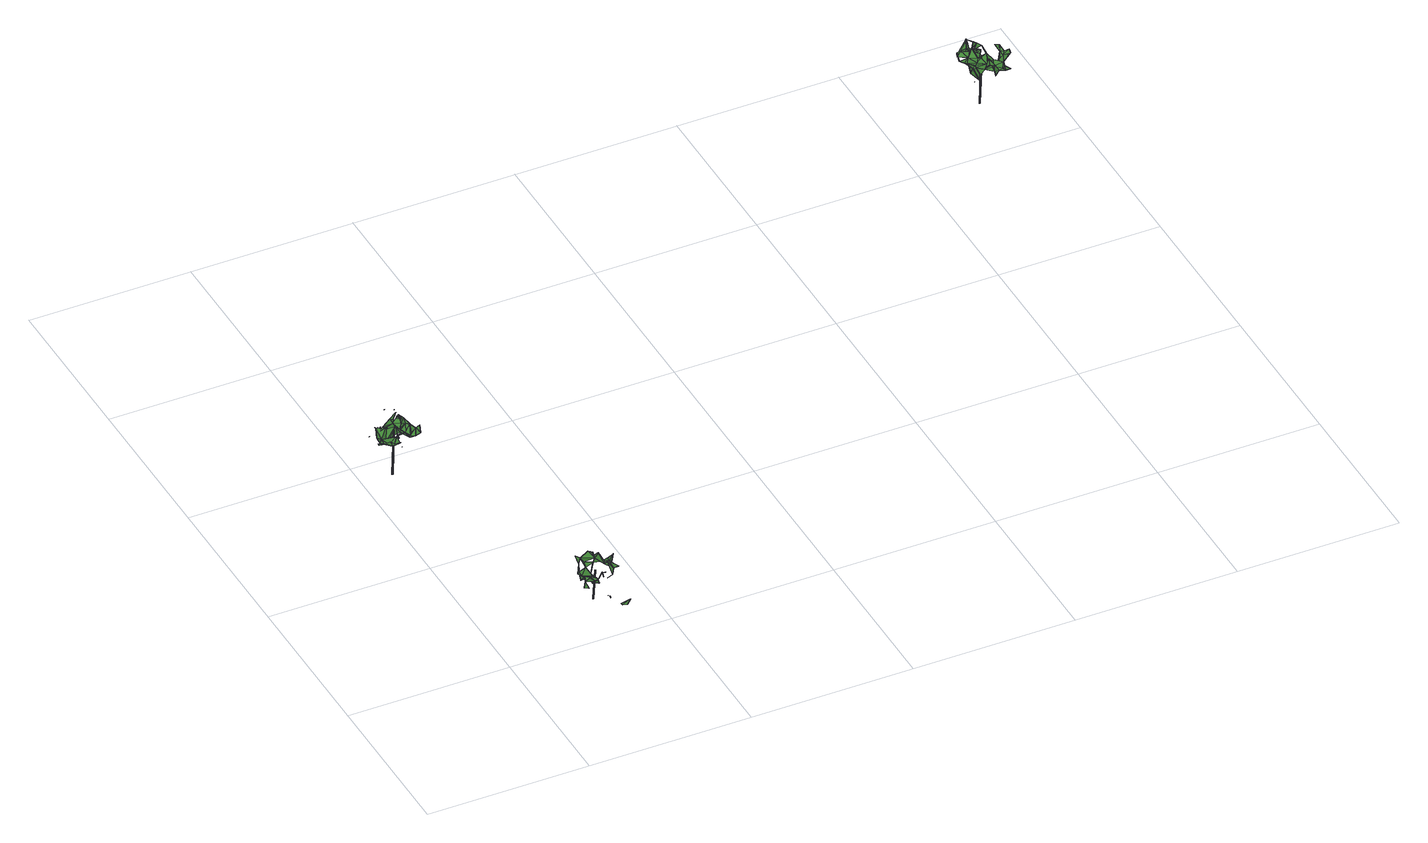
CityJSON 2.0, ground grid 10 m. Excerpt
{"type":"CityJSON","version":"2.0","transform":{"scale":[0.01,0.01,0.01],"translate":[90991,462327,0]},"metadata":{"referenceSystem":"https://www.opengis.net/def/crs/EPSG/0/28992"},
"CityObjects":{
"tree1":{"type":"SolitaryVegetationObject","attributes":{"gtid":103,"crown_width_m":2.52,"crown_median_z":3.32,"trunk_H_m":3,"trunk_DBH_m":0.0597,"trunk_radius_m":0.0299,"trunk_base_height_m":0.32,"original_gtid":"105"},"geometry":[{"type":"MultiSurface","lod":"3","boundaries":[[[0,1,2]],[[0,2,3]],[[4,5,6]],[[7,8,9]],[[10,11,12]],[[13,14,11]],[[15,16,17]],[[17,16,18]],[[19,20,21]],[[22,23,24]],[[15,1,0]],[[25,26,27]],[[27,28,25]],[[29,30,20]],[[31,28,27]],[[32,33,16]],[[34,35,23]],[[36,37,38]],[[39,40,41]],[[42,40,39]],[[43,44,45]],[[46,47,48]],[[21,37,49]],[[50,51,52]],[[46,13,53]],[[22,7,9]],[[22,9,35]],[[49,19,21]],[[54,55,56]],[[4,57,58]],[[4,58,59]],[[60,31,32]],[[18,2,61]],[[43,53,62]],[[63,64,52]],[[41,40,42]],[[43,65,66]],[[67,68,69]],[[68,67,70]],[[66,53,43]],[[28,71,72]],[[58,9,8]],[[58,7,9]],[[44,28,45]],[[29,20,19]],[[73,74,75]],[[27,2,18]],[[76,77,78]],[[77,79,78]],[[76,78,79]],[[62,53,80]],[[3,25,65]],[[81,82,83]],[[84,31,85]],[[50,86,31]],[[31,27,50]],[[9,87,23]],[[88,84,85]],[[35,9,23]],[[48,89,10]],[[90,89,48]],[[22,91,23]],[[81,92,93]],[[92,94,93]],[[86,50,95]],[[95,96,38]],[[97,98,99]],[[100,98,97]],[[99,98,100]],[[11,101,13]],[[38,30,95]],[[59,102,103]],[[41,42,39]],[[60,32,104]],[[29,19,105]],[[19,49,105]],[[23,91,34]],[[25,106,107]],[[14,12,11]],[[92,83,108]],[[81,83,92]],[[45,3,65]],[[45,65,43]],[[8,102,59]],[[20,37,21]],[[109,32,17]],[[110,111,18]],[[3,26,25]],[[36,112,105]],[[80,106,62]],[[57,4,113]],[[71,114,72]],[[115,4,116]],[[23,5,24]],[[75,117,73]],[[4,118,116]],[[115,116,118]],[[74,117,75]],[[11,119,101]],[[15,32,16]],[[113,63,57]],[[84,28,72]],[[48,94,90]],[[45,15,0]],[[96,8,38]],[[120,114,121]],[[1,15,17]],[[17,2,1]],[[80,122,82]],[[119,122,80]],[[93,123,124]],[[93,94,123]],[[53,66,46]],[[125,81,93]],[[71,28,121]],[[123,94,48]],[[59,9,24]],[[17,61,2]],[[126,127,118]],[[28,60,45]],[[47,123,48]],[[16,128,129]],[[106,130,62]],[[99,100,97]],[[59,103,9]],[[46,66,47]],[[56,55,131]],[[36,105,37]],[[49,37,105]],[[60,15,45]],[[85,132,54]],[[35,34,91]],[[129,51,16]],[[82,81,125]],[[133,54,132]],[[134,54,133]],[[121,28,44]],[[88,85,54]],[[6,118,4]],[[61,17,18]],[[71,121,114]],[[51,113,135]],[[51,63,113]],[[5,87,6]],[[82,125,80]],[[57,63,7]],[[104,136,60]],[[136,137,60]],[[74,73,117]],[[109,138,104]],[[139,140,141]],[[134,55,54]],[[109,17,15]],[[51,64,63]],[[115,124,142]],[[50,64,51]],[[124,115,118]],[[137,138,109]],[[126,103,102]],[[111,61,18]],[[101,80,53]],[[108,143,144]],[[27,26,2]],[[132,31,28]],[[24,9,22]],[[48,12,46]],[[63,52,7]],[[50,52,64]],[[80,101,119]],[[16,135,18]],[[51,135,16]],[[7,52,38]],[[127,115,142]],[[107,142,124]],[[93,142,107]],[[68,70,69]],[[76,79,77]],[[106,72,130]],[[32,109,104]],[[136,104,138]],[[60,28,31]],[[136,138,137]],[[17,32,15]],[[109,15,60]],[[109,60,137]],[[84,132,28]],[[90,83,89]],[[89,83,82]],[[108,83,90]],[[143,108,90]],[[106,25,84]],[[84,25,28]],[[18,135,113]],[[69,70,67]],[[47,107,123]],[[107,124,123]],[[47,66,107]],[[106,93,107]],[[125,93,106]],[[80,125,106]],[[65,25,107]],[[65,107,66]],[[50,27,127]],[[127,27,115]],[[32,128,139]],[[96,95,50]],[[101,53,13]],[[126,102,50]],[[28,31,84]],[[142,93,127]],[[93,124,127]],[[27,18,113]],[[27,113,115]],[[133,56,131]],[[133,88,56]],[[133,84,88]],[[86,112,31]],[[3,2,26]],[[132,84,133]],[[38,52,51]],[[31,112,51]],[[139,141,33]],[[139,33,32]],[[31,132,85]],[[86,30,112]],[[113,4,115]],[[18,61,110]],[[61,111,110]],[[131,134,133]],[[84,72,106]],[[72,121,130]],[[44,130,121]],[[72,114,121]],[[9,103,87]],[[96,50,102]],[[141,16,33]],[[140,139,128]],[[6,87,103]],[[6,103,126]],[[31,129,32]],[[31,51,129]],[[124,118,127]],[[32,129,128]],[[126,50,127]],[[56,88,54]],[[43,130,44]],[[62,130,43]],[[7,58,57]],[[59,24,4]],[[10,12,48]],[[126,118,6]],[[38,112,36]],[[38,51,112]],[[131,55,134]],[[16,141,128]],[[128,141,140]],[[94,144,90]],[[143,90,144]],[[102,8,96]],[[38,8,7]],[[37,30,38]],[[46,12,14]],[[4,24,5]],[[119,11,10]],[[95,30,86]],[[46,14,13]],[[89,122,10]],[[119,10,122]],[[82,122,89]],[[58,8,59]],[[45,0,3]],[[20,30,37]],[[105,30,29]],[[112,30,105]],[[92,144,94]],[[108,144,92]],[[87,5,23]],[[35,91,22]],[[145,146,147]],[[145,147,148]],[[148,147,149]],[[148,149,150]],[[147,146,151]],[[147,151,149]],[[149,151,152]],[[149,152,150]],[[151,146,153]],[[151,153,152]],[[152,153,154]],[[152,154,150]],[[153,146,155]],[[153,155,154]],[[154,155,156]],[[154,156,150]],[[156,155,157]],[[156,157,150]],[[155,146,158]],[[155,158,157]],[[158,146,159]],[[158,159,157]],[[157,159,160]],[[157,160,150]],[[159,146,161]],[[159,161,160]],[[160,161,162]],[[160,162,150]],[[161,146,163]],[[161,163,162]],[[162,163,164]],[[162,164,150]],[[163,146,165]],[[163,165,164]],[[164,165,166]],[[164,166,150]],[[165,146,167]],[[165,167,166]],[[166,167,168]],[[166,168,150]],[[167,146,169]],[[167,169,168]],[[168,169,170]],[[168,170,150]],[[169,146,171]],[[169,171,170]],[[171,146,172]],[[171,172,170]],[[170,172,173]],[[170,173,150]],[[172,146,174]],[[172,174,173]],[[173,174,175]],[[173,175,150]],[[174,146,176]],[[174,176,175]],[[175,176,177]],[[175,177,150]],[[176,146,178]],[[176,178,177]],[[177,178,179]],[[177,179,150]],[[178,146,180]],[[178,180,179]],[[179,180,181]],[[179,181,150]],[[180,146,182]],[[180,182,181]],[[182,146,183]],[[182,183,181]],[[181,183,184]],[[181,184,150]],[[183,146,185]],[[183,185,184]],[[184,185,186]],[[184,186,150]],[[186,185,148]],[[186,148,150]],[[185,146,145]],[[185,145,148]]]}]},
"tree2":{"type":"SolitaryVegetationObject","attributes":{"gtid":104,"crown_width_m":2.72,"crown_median_z":2.36,"trunk_H_m":2.08,"trunk_DBH_m":0.0503,"trunk_radius_m":0.0251,"trunk_base_height_m":0.28,"original_gtid":"107"},"geometry":[{"type":"MultiSurface","lod":"3","boundaries":[[[187,188,189]],[[190,191,192]],[[190,193,191]],[[194,195,196]],[[197,198,199]],[[193,200,192]],[[201,202,199]],[[203,204,205]],[[206,207,208]],[[209,210,211]],[[212,213,214]],[[215,216,217]],[[208,218,206]],[[219,220,221]],[[222,210,209]],[[223,224,225]],[[226,227,228]],[[229,230,207]],[[231,232,233]],[[220,234,235]],[[221,236,219]],[[198,237,238]],[[193,239,200]],[[190,239,193]],[[240,241,242]],[[240,243,241]],[[244,221,245]],[[201,246,247]],[[248,187,249]],[[230,246,201]],[[197,250,251]],[[202,250,197]],[[252,253,254]],[[255,256,257]],[[232,258,253]],[[220,245,221]],[[259,260,215]],[[222,261,210]],[[262,250,246]],[[263,264,265]],[[266,267,268]],[[269,240,270]],[[254,271,252]],[[243,217,241]],[[205,272,190]],[[273,234,219]],[[274,216,260]],[[275,191,269]],[[207,230,276]],[[212,214,264]],[[269,242,277]],[[270,242,269]],[[278,279,203]],[[263,280,264]],[[224,275,209]],[[209,237,224]],[[220,281,245]],[[277,242,209]],[[240,237,243]],[[282,283,217]],[[196,284,285]],[[286,287,288]],[[288,289,286]],[[287,286,289]],[[290,231,291]],[[292,293,294]],[[287,289,288]],[[227,294,268]],[[265,264,214]],[[295,276,230]],[[219,234,220]],[[235,234,273]],[[197,237,198]],[[296,297,298]],[[297,299,298]],[[300,301,302]],[[252,271,285]],[[261,200,239]],[[190,200,261]],[[264,303,265]],[[204,279,304]],[[232,305,306]],[[251,232,306]],[[215,260,216]],[[264,280,303]],[[307,214,308]],[[213,308,214]],[[188,309,257]],[[278,203,310]],[[296,311,297]],[[299,311,296]],[[257,309,255]],[[312,264,265]],[[265,214,312]],[[226,313,294]],[[214,314,312]],[[312,314,315]],[[215,217,259]],[[241,283,282]],[[217,283,241]],[[244,236,221]],[[244,316,236]],[[245,316,244]],[[281,316,245]],[[261,317,227]],[[318,319,314]],[[251,233,253]],[[212,312,320]],[[199,198,229]],[[299,296,321]],[[321,298,299]],[[207,276,208]],[[187,256,255]],[[297,322,299]],[[303,263,265]],[[310,203,294]],[[240,242,323]],[[190,268,200]],[[307,308,272]],[[262,223,284]],[[321,296,298]],[[266,268,292]],[[209,242,241]],[[198,238,230]],[[304,278,324]],[[233,232,253]],[[256,187,248]],[[248,188,256]],[[261,211,190]],[[211,210,190]],[[295,208,276]],[[311,299,322]],[[209,261,259]],[[189,249,187]],[[189,248,249]],[[188,248,189]],[[260,317,222]],[[209,211,261]],[[294,293,310]],[[294,200,268]],[[192,200,190]],[[325,313,226]],[[307,314,214]],[[308,293,292]],[[268,261,227]],[[294,227,226]],[[280,263,303]],[[192,191,275]],[[197,199,202]],[[206,218,295]],[[196,254,284]],[[285,284,326]],[[217,216,274]],[[308,213,272]],[[222,209,274]],[[213,212,308]],[[191,193,192]],[[212,264,312]],[[270,240,323]],[[242,270,323]],[[251,253,224]],[[272,308,268]],[[268,190,272]],[[326,284,223]],[[317,325,228]],[[278,304,279]],[[311,322,297]],[[268,267,327]],[[240,225,224]],[[325,317,313]],[[274,260,222]],[[312,315,328]],[[254,258,284]],[[300,302,329]],[[254,253,258]],[[205,307,272]],[[252,192,275]],[[192,252,269]],[[252,275,224]],[[230,262,246]],[[212,293,308]],[[320,310,293]],[[320,293,212]],[[226,228,325]],[[209,282,237]],[[243,237,282]],[[243,282,217]],[[305,291,306]],[[266,292,330]],[[254,196,271]],[[194,285,271]],[[204,318,307]],[[329,302,324]],[[329,324,278]],[[204,203,279]],[[301,324,302]],[[268,317,259]],[[313,317,268]],[[209,241,282]],[[308,292,268]],[[266,330,267]],[[327,267,330]],[[330,292,331]],[[259,274,209]],[[208,295,218]],[[194,196,285]],[[232,231,305]],[[258,232,251]],[[199,230,201]],[[229,230,199]],[[233,306,231]],[[291,231,306]],[[224,253,252]],[[187,309,188]],[[255,309,187]],[[188,257,256]],[[220,235,281]],[[269,252,285]],[[205,204,307]],[[324,204,304]],[[328,315,319]],[[314,319,315]],[[317,261,222]],[[259,317,260]],[[259,261,268]],[[203,200,294]],[[262,238,224]],[[262,224,223]],[[197,251,224]],[[239,210,261]],[[210,239,190]],[[277,209,269]],[[209,275,269]],[[250,202,247]],[[201,247,202]],[[250,247,246]],[[306,233,251]],[[316,235,236]],[[236,235,219]],[[273,219,235]],[[281,235,316]],[[318,314,307]],[[328,320,312]],[[318,320,328]],[[291,305,290]],[[231,290,305]],[[262,251,250]],[[258,251,262]],[[209,275,211]],[[317,228,227]],[[205,200,203]],[[190,200,205]],[[262,230,238]],[[238,237,224]],[[224,237,197]],[[240,224,237]],[[198,230,229]],[[318,324,320]],[[318,204,324]],[[206,230,207]],[[230,206,295]],[[196,195,271]],[[194,271,195]],[[269,191,192]],[[320,329,278]],[[320,278,310]],[[268,327,313]],[[294,313,327]],[[269,225,240]],[[328,319,318]],[[331,327,330]],[[292,327,331]],[[294,327,292]],[[329,301,300]],[[329,320,301]],[[324,301,320]],[[285,225,269]],[[285,326,225]],[[223,225,326]],[[259,283,274]],[[274,283,217]],[[259,217,283]],[[262,284,258]],[[332,333,334]],[[332,334,335]],[[335,334,336]],[[335,336,337]],[[334,333,338]],[[334,338,336]],[[338,333,339]],[[338,339,336]],[[336,339,340]],[[336,340,337]],[[339,333,341]],[[339,341,340]],[[340,341,342]],[[340,342,337]],[[342,341,343]],[[342,343,337]],[[341,333,344]],[[341,344,343]],[[343,344,345]],[[343,345,337]],[[345,344,346]],[[345,346,337]],[[344,333,347]],[[344,347,346]],[[346,347,348]],[[346,348,337]],[[347,333,349]],[[347,349,348]],[[348,349,350]],[[348,350,337]],[[349,333,351]],[[349,351,350]],[[350,351,352]],[[350,352,337]],[[351,333,353]],[[351,353,352]],[[352,353,354]],[[352,354,337]],[[353,333,355]],[[353,355,354]],[[354,355,356]],[[354,356,337]],[[355,333,357]],[[355,357,356]],[[356,357,358]],[[356,358,337]],[[357,333,359]],[[357,359,358]],[[358,359,360]],[[358,360,337]],[[359,333,361]],[[359,361,360]],[[360,361,362]],[[360,362,337]],[[361,333,363]],[[361,363,362]],[[363,333,364]],[[363,364,362]],[[362,364,365]],[[362,365,337]],[[364,333,366]],[[364,366,365]],[[366,333,367]],[[366,367,365]],[[365,367,368]],[[365,368,337]],[[367,333,332]],[[367,332,368]],[[368,332,335]],[[368,335,337]]]}]},
"tree3":{"type":"SolitaryVegetationObject","attributes":{"gtid":316,"crown_width_m":2.95,"crown_median_z":3.83,"trunk_H_m":3.17,"trunk_DBH_m":0.0739,"trunk_radius_m":0.0369,"trunk_base_height_m":0.66,"original_gtid":"322"},"geometry":[{"type":"MultiSurface","lod":"3","boundaries":[[[369,370,371]],[[371,370,372]],[[373,374,375]],[[376,377,378]],[[379,380,381]],[[382,369,383]],[[384,385,386]],[[387,388,383]],[[382,383,388]],[[389,390,391]],[[392,393,394]],[[387,383,369]],[[395,396,397]],[[398,399,400]],[[401,402,403]],[[401,403,404]],[[405,406,407]],[[408,379,409]],[[410,377,376]],[[401,411,402]],[[384,387,412]],[[413,414,415]],[[413,415,416]],[[417,418,419]],[[420,421,380]],[[422,420,380]],[[370,423,424]],[[425,426,408]],[[417,427,428]],[[395,429,396]],[[395,430,429]],[[382,386,431]],[[382,431,432]],[[433,394,434]],[[433,434,435]],[[436,431,437]],[[438,439,440]],[[438,441,439]],[[442,417,443]],[[444,445,446]],[[419,443,417]],[[371,385,412]],[[444,447,448]],[[429,419,449]],[[399,398,416]],[[428,450,451]],[[420,452,453]],[[454,455,456]],[[457,415,379]],[[415,458,379]],[[407,459,460]],[[442,461,417]],[[417,461,462]],[[459,463,424]],[[403,464,404]],[[379,381,375]],[[437,465,466]],[[467,468,469]],[[470,444,446]],[[428,418,417]],[[471,461,468]],[[471,468,467]],[[472,473,474]],[[475,448,447]],[[476,411,470]],[[394,477,478]],[[433,477,394]],[[423,370,470]],[[479,465,456]],[[392,394,478]],[[395,397,480]],[[384,412,385]],[[430,421,481]],[[396,429,449]],[[391,430,389]],[[372,463,476]],[[482,430,481]],[[464,411,476]],[[483,484,413]],[[415,485,458]],[[410,398,486]],[[487,398,410]],[[467,488,489]],[[434,487,490]],[[423,411,405]],[[491,492,493]],[[425,492,491]],[[408,492,425]],[[408,435,492]],[[369,412,387]],[[492,490,493]],[[494,495,496]],[[410,376,487]],[[497,454,437]],[[454,456,437]],[[408,380,379]],[[391,446,422]],[[375,452,373]],[[374,373,452]],[[446,391,476]],[[446,476,470]],[[474,398,393]],[[422,446,498]],[[422,430,391]],[[420,381,488]],[[408,400,499]],[[456,500,479]],[[413,416,398]],[[501,502,503]],[[413,398,504]],[[375,374,457]],[[435,434,492]],[[446,445,415]],[[432,505,382]],[[506,502,501]],[[467,489,507]],[[456,465,437]],[[382,388,386]],[[503,502,508]],[[509,510,504]],[[511,465,479]],[[512,427,462]],[[417,462,427]],[[513,431,386]],[[385,513,386]],[[407,514,405]],[[369,447,444]],[[503,508,509]],[[406,404,464]],[[405,404,406]],[[460,514,407]],[[470,411,423]],[[467,469,481]],[[472,393,392]],[[474,393,472]],[[372,476,515]],[[436,475,505]],[[516,475,436]],[[370,444,470]],[[370,369,444]],[[480,517,518]],[[427,519,428]],[[406,464,463]],[[372,513,371]],[[497,513,372]],[[464,476,463]],[[379,458,433]],[[425,490,487]],[[487,394,393]],[[418,450,419]],[[406,520,407]],[[459,520,463]],[[496,521,494]],[[495,521,496]],[[494,521,495]],[[404,411,401]],[[405,411,404]],[[458,485,522]],[[420,453,381]],[[461,442,468]],[[478,523,392]],[[430,482,429]],[[433,523,477]],[[477,523,478]],[[427,507,517]],[[518,517,507]],[[524,516,525]],[[487,393,398]],[[525,522,524]],[[392,523,522]],[[392,522,525]],[[433,522,523]],[[381,453,452]],[[412,369,371]],[[419,429,482]],[[419,482,443]],[[515,510,526]],[[435,409,379]],[[465,511,527]],[[476,445,483]],[[454,526,455]],[[457,374,422]],[[516,466,472]],[[465,472,466]],[[436,505,432]],[[463,520,406]],[[402,411,403]],[[403,411,464]],[[516,472,525]],[[504,483,413]],[[476,483,515]],[[433,435,379]],[[526,527,455]],[[456,455,527]],[[503,509,378]],[[472,392,525]],[[472,465,527]],[[487,434,394]],[[449,419,528]],[[506,501,529]],[[382,505,447]],[[501,410,486]],[[371,513,385]],[[487,426,425]],[[434,490,492]],[[422,499,421]],[[486,376,530]],[[488,421,420]],[[422,421,430]],[[380,421,489]],[[499,489,421]],[[512,491,427]],[[422,374,420]],[[447,505,475]],[[454,497,526]],[[515,526,497]],[[531,469,468]],[[407,520,459]],[[422,380,499]],[[408,409,435]],[[508,506,529]],[[509,508,529]],[[506,508,532]],[[428,528,419]],[[533,528,428]],[[428,451,418]],[[408,426,400]],[[398,400,426]],[[418,534,450]],[[398,426,486]],[[443,531,442]],[[482,531,443]],[[450,534,451]],[[418,451,534]],[[510,515,504]],[[522,433,458]],[[483,445,444]],[[381,452,375]],[[526,473,472]],[[488,481,421]],[[518,535,480]],[[399,480,535]],[[461,471,462]],[[391,399,445]],[[416,445,399]],[[391,445,476]],[[488,467,481]],[[374,452,420]],[[524,536,537]],[[524,537,516]],[[457,422,415]],[[415,422,498]],[[369,382,447]],[[480,538,517]],[[397,538,480]],[[446,415,498]],[[510,473,526]],[[504,515,483]],[[531,482,469]],[[372,515,497]],[[536,485,537]],[[425,491,490]],[[512,490,491]],[[526,472,527]],[[428,419,450]],[[376,426,487]],[[486,426,376]],[[400,518,507]],[[400,507,489]],[[482,481,469]],[[497,431,513]],[[437,431,497]],[[381,380,488]],[[489,488,380]],[[448,484,483]],[[467,507,471]],[[457,379,375]],[[506,532,502]],[[508,502,532]],[[490,512,493]],[[400,399,535]],[[400,535,518]],[[491,493,471]],[[493,462,471]],[[517,533,428]],[[456,527,500]],[[479,500,511]],[[527,511,500]],[[415,445,416]],[[530,539,486]],[[448,483,444]],[[530,529,539]],[[517,528,533]],[[380,408,499]],[[489,499,400]],[[517,519,427]],[[512,462,493]],[[377,501,441]],[[377,410,501]],[[503,377,441]],[[503,378,377]],[[503,441,440]],[[440,441,438]],[[501,439,441]],[[439,501,503]],[[440,439,503]],[[378,530,376]],[[484,414,413]],[[448,414,484]],[[475,516,414]],[[475,414,448]],[[415,414,516]],[[501,539,529]],[[522,485,524]],[[524,485,536]],[[485,415,537]],[[516,537,415]],[[395,390,430]],[[389,430,390]],[[480,390,395]],[[529,530,509]],[[509,530,378]],[[432,431,436]],[[427,491,471]],[[427,471,507]],[[509,529,473]],[[509,473,510]],[[504,473,509]],[[504,398,473]],[[474,473,398]],[[442,531,468]],[[486,539,501]],[[428,519,517]],[[466,516,540]],[[459,424,460]],[[370,424,372]],[[372,424,463]],[[436,540,516]],[[437,540,436]],[[466,540,437]],[[396,538,397]],[[449,538,396]],[[528,517,538]],[[528,538,449]],[[399,391,390]],[[399,390,480]],[[424,514,460]],[[424,423,514]],[[405,514,423]],[[387,384,388]],[[386,388,384]],[[541,542,543]],[[541,543,544]],[[544,543,545]],[[544,545,546]],[[543,542,547]],[[543,547,545]],[[545,547,548]],[[545,548,546]],[[548,547,549]],[[548,549,546]],[[547,542,550]],[[547,550,549]],[[549,550,551]],[[549,551,546]],[[550,542,552]],[[550,552,551]],[[551,552,553]],[[551,553,546]],[[552,542,554]],[[552,554,553]],[[554,542,555]],[[554,555,553]],[[553,555,556]],[[553,556,546]],[[555,542,557]],[[555,557,556]],[[556,557,558]],[[556,558,546]],[[558,557,559]],[[558,559,546]],[[557,542,560]],[[557,560,559]],[[559,560,561]],[[559,561,546]],[[560,542,562]],[[560,562,561]],[[561,562,563]],[[561,563,546]],[[562,542,564]],[[562,564,563]],[[563,564,565]],[[563,565,546]],[[564,542,566]],[[564,566,565]],[[565,566,567]],[[565,567,546]],[[566,542,568]],[[566,568,567]],[[567,568,569]],[[567,569,546]],[[568,542,570]],[[568,570,569]],[[569,570,571]],[[569,571,546]],[[570,542,572]],[[570,572,571]],[[571,572,573]],[[571,573,546]],[[572,542,574]],[[572,574,573]],[[573,574,575]],[[573,575,546]],[[574,542,576]],[[574,576,575]],[[575,576,577]],[[575,577,546]],[[576,542,578]],[[576,578,577]],[[577,578,579]],[[577,579,546]],[[578,542,580]],[[578,580,579]],[[579,580,581]],[[579,581,546]],[[581,580,582]],[[581,582,546]],[[580,542,583]],[[580,583,582]],[[582,583,584]],[[582,584,546]],[[583,542,585]],[[583,585,584]],[[584,585,586]],[[584,586,546]],[[585,542,541]],[[585,541,586]],[[586,541,544]],[[586,544,546]]]}]}
},
"vertices":[
[188,1908,238],[189,1909,238],[189,1908,238],[164,1869,246],[278,1812,289],[306,1798,299],[278,1811,290],[304,1864,337],[303,1864,337],[320,1823,333],[99,1750,345],[76,1764,347],[99,1751,344],[68,1787,331],[87,1764,343],[201,1936,272],[238,1939,338],[201,1937,272],[245,1908,259],[213,1849,432],[236,1836,416],[236,1836,418],[321,1823,333],[326,1774,329],[306,1799,300],[150,1856,267],[164,1869,248],[227,1895,323],[141,1899,318],[219,1865,403],[246,1867,401],[210,1893,352],[219,1948,342],[238,1940,338],[326,1773,329],[338,1813,352],[252,1906,392],[246,1868,401],[276,1892,372],[172,1796,529],[172,1797,528],[172,1796,528],[173,1796,528],[110,1837,279],[108,1884,291],[138,1880,258],[106,1787,313],[133,1776,310],[139,1746,318],[215,1849,432],[238,1851,329],[257,1888,344],[282,1879,340],[82,1798,309],[153,1849,369],[112,1838,384],[153,1848,368],[309,1857,281],[308,1857,282],[284,1816,298],[182,1950,300],[245,1909,259],[115,1840,310],[283,1869,289],[283,1868,289],[150,1856,266],[128,1821,284],[45,1845,350],[46,1845,349],[45,1846,349],[44,1845,349],[115,1909,341],[114,1908,341],[170,1915,448],[170,1915,446],[170,1914,447],[84,1791,433],[84,1789,433],[85,1790,433],[84,1790,432],[106,1787,314],[159,1765,316],[123,1745,354],[148,1732,342],[159,1867,363],[160,1867,364],[246,1864,363],[306,1798,300],[154,1849,368],[123,1744,354],[148,1730,342],[338,1813,351],[187,1757,317],[197,1814,320],[186,1757,316],[248,1864,363],[282,1878,340],[216,1782,262],[215,1782,263],[216,1783,263],[216,1782,264],[69,1787,331],[261,1832,314],[284,1815,298],[182,1951,301],[219,1866,403],[117,1840,310],[129,1821,284],[175,1722,348],[182,1952,300],[251,1893,232],[251,1894,232],[252,1906,390],[282,1868,289],[106,1905,350],[236,1839,313],[261,1832,312],[171,1915,447],[256,1828,315],[87,1764,344],[105,1905,350],[113,1909,341],[99,1752,345],[159,1765,314],[197,1814,319],[133,1776,312],[256,1828,316],[236,1839,314],[266,1965,360],[238,1939,339],[108,1884,292],[111,1838,384],[159,1868,364],[152,1849,368],[111,1839,384],[229,1895,323],[151,1959,300],[151,1959,299],[151,1960,299],[266,1966,360],[267,1965,360],[266,1965,359],[197,1815,320],[175,1720,348],[175,1721,347],[193,1852,32],[190,1852,32],[193,1853,32],[202,1857,332],[202,1858,332],[199,1857,332],[193,1854,32],[201,1859,332],[192,1854,32],[201,1860,332],[191,1855,32],[200,1860,332],[199,1860,332],[190,1855,32],[189,1855,32],[198,1860,332],[188,1855,32],[197,1860,332],[188,1854,32],[197,1859,332],[187,1854,32],[196,1859,332],[187,1853,32],[196,1858,332],[187,1852,32],[196,1857,332],[187,1851,32],[188,1851,32],[196,1856,332],[188,1850,32],[197,1855,332],[189,1849,32],[198,1855,332],[190,1849,32],[199,1854,332],[191,1849,32],[200,1855,332],[192,1849,32],[192,1850,32],[201,1855,332],[193,1851,32],[201,1856,332],
[721,203,141],[719,203,141],[725,233,121],[717,408,236],[687,374,187],[687,374,188],[687,375,187],[701,298,171],[703,298,171],[702,298,171],[626,282,257],[600,273,268],[600,273,270],[718,409,236],[623,250,271],[624,257,266],[771,394,238],[821,376,240],[771,393,238],[608,235,208],[587,255,207],[588,255,206],[659,383,237],[669,426,240],[660,383,237],[767,324,279],[746,323,272],[790,300,246],[617,426,302],[617,427,302],[617,386,275],[608,236,207],[807,121,145],[776,96,136],[776,96,135],[669,427,241],[655,287,194],[661,299,234],[652,331,206],[720,420,297],[719,420,296],[700,439,298],[591,251,249],[592,251,249],[684,207,283],[700,257,277],[700,258,277],[807,120,146],[806,121,146],[759,139,121],[607,321,237],[626,282,255],[717,410,236],[627,338,207],[607,362,239],[622,369,170],[595,351,235],[759,138,120],[755,112,128],[623,250,269],[624,250,270],[725,233,123],[726,233,122],[652,251,237],[677,257,238],[685,287,218],[678,257,237],[685,286,218],[709,169,157],[720,203,141],[707,169,157],[677,257,237],[641,414,287],[641,415,287],[669,426,241],[652,251,236],[736,263,221],[767,262,234],[767,262,233],[698,362,319],[698,363,318],[717,388,281],[652,331,205],[623,368,170],[702,298,172],[761,355,266],[807,121,146],[641,414,286],[652,331,207],[588,255,207],[628,338,208],[796,388,254],[796,387,254],[735,262,221],[755,112,130],[607,361,239],[618,386,275],[656,286,194],[657,287,194],[689,337,123],[689,336,124],[690,336,123],[689,336,122],[683,207,283],[683,207,284],[726,359,334],[761,355,268],[718,388,281],[608,237,208],[788,396,151],[762,373,173],[788,396,150],[762,375,173],[817,356,297],[817,356,296],[817,357,297],[736,262,220],[821,377,241],[683,208,283],[699,257,277],[787,338,234],[746,323,273],[708,169,156],[764,361,268],[762,374,173],[791,300,246],[718,420,297],[828,313,235],[829,313,236],[759,138,122],[700,439,299],[788,338,234],[828,314,236],[787,350,260],[788,397,150],[762,374,174],[622,368,170],[821,376,241],[700,440,299],[656,287,193],[698,364,319],[828,313,237],[816,356,297],[698,363,319],[726,359,335],[693,352,28],[690,352,28],[693,353,28],[698,338,236],[698,339,236],[696,338,236],[692,353,28],[692,354,28],[698,340,236],[691,354,28],[697,340,236],[697,341,236],[690,355,28],[696,341,236],[695,341,236],[689,354,28],[695,340,236],[688,354,28],[694,340,236],[688,353,28],[693,339,236],[688,352,28],[693,338,236],[688,351,28],[693,337,236],[688,350,28],[694,336,236],[689,350,28],[695,336,236],[690,349,28],[696,336,236],[690,350,28],[691,350,28],[697,336,236],[692,350,28],[692,351,28],[698,337,236],
[4664,3268,389],[4671,3298,392],[4663,3268,390],[4670,3298,393],[4547,3350,275],[4546,3350,276],[4545,3349,275],[4542,3433,437],[4555,3446,472],[4556,3447,472],[4520,3376,345],[4523,3407,289],[4522,3407,288],[4630,3267,367],[4648,3259,383],[4674,3216,400],[4650,3223,394],[4650,3222,393],[4675,3217,400],[4651,3223,392],[4587,3439,344],[4605,3464,359],[4608,3419,351],[4508,3324,405],[4537,3355,393],[4485,3370,395],[4622,3482,349],[4631,3502,352],[4621,3482,350],[4558,3391,396],[4607,3419,353],[4555,3421,357],[4715,3424,379],[4713,3424,379],[4681,3429,422],[4698,3407,431],[4706,3363,411],[4704,3363,412],[4724,3336,438],[4506,3397,358],[4505,3396,358],[4541,3432,437],[4687,3380,406],[4674,3217,401],[4565,3356,416],[4556,3300,379],[4570,3342,346],[4584,3371,354],[4520,3551,339],[4576,3576,394],[4587,3564,335],[4524,3407,288],[4532,3455,320],[4577,3408,337],[4696,3350,394],[4722,3313,428],[4473,3448,359],[4510,3417,391],[4516,3523,365],[4567,3553,345],[4626,3518,347],[4592,3477,322],[4630,3267,369],[4602,3258,348],[4485,3370,393],[4483,3409,373],[4483,3409,371],[4605,3274,365],[4594,3253,428],[4502,3425,518],[4503,3424,519],[4503,3425,520],[4504,3425,519],[4546,3538,330],[4586,3564,334],[4639,3312,366],[4612,3357,343],[4612,3357,341],[4626,3284,364],[4603,3294,384],[4625,3518,348],[4576,3574,394],[4575,3575,394],[4546,3350,274],[4523,3406,288],[4595,3253,429],[4571,3277,462],[4564,3248,439],[4521,3376,344],[4537,3355,391],[4721,3313,429],[4723,3313,429],[4492,3518,335],[4492,3518,336],[4695,3350,396],[4687,3380,408],[4564,3248,437],[4583,3299,410],[4539,3474,345],[4539,3520,347],[4587,3489,338],[4665,3349,370],[4492,3517,336],[4574,3303,409],[4594,3358,436],[4563,3356,416],[4606,3274,364],[4664,3349,371],[4454,3350,422],[4456,3350,422],[4533,3233,443],[4605,3464,361],[4590,3477,322],[4594,3520,333],[4621,3331,404],[4575,3304,408],[4527,3296,352],[4543,3432,437],[4510,3417,393],[4531,3455,319],[4531,3455,321],[4472,3448,360],[4480,3498,380],[4471,3448,359],[4479,3498,381],[4549,3413,214],[4548,3413,215],[4549,3413,216],[4604,3294,385],[4584,3370,353],[4555,3421,355],[4533,3234,444],[4553,3398,493],[4519,3358,492],[4553,3398,495],[4595,3358,435],[4602,3258,346],[4519,3357,491],[4539,3474,346],[4520,3357,492],[4579,3383,482],[4596,3358,436],[4533,3235,443],[4480,3498,382],[4648,3259,384],[4723,3336,436],[4623,3331,405],[4556,3298,379],[4561,3503,360],[4564,3471,384],[4539,3520,348],[4722,3336,437],[4549,3412,215],[4508,3324,403],[4455,3349,422],[4507,3308,400],[4507,3308,402],[4583,3300,411],[4569,3277,461],[4594,3520,335],[4578,3383,482],[4557,3446,472],[4570,3533,337],[4519,3357,492],[4570,3533,339],[4576,3575,395],[4587,3439,346],[4526,3295,352],[4528,3295,352],[4588,3489,339],[4554,3398,494],[4603,3293,385],[4579,3402,66],[4575,3402,66],[4579,3403,66],[4582,3387,384],[4582,3388,384],[4578,3387,384],[4578,3404,66],[4582,3389,384],[4581,3390,384],[4577,3405,66],[4580,3390,384],[4576,3405,66],[4579,3391,384],[4575,3406,66],[4574,3406,66],[4577,3391,384],[4573,3405,66],[4577,3390,384],[4576,3390,384],[4572,3404,66],[4575,3389,384],[4571,3403,66],[4575,3388,384],[4571,3402,66],[4575,3387,384],[4571,3401,66],[4575,3386,384],[4572,3400,66],[4575,3385,384],[4572,3399,66],[4576,3385,383],[4573,3399,66],[4576,3384,383],[4574,3398,66],[4577,3384,383],[4575,3398,66],[4578,3383,383],[4576,3398,66],[4579,3384,383],[4577,3399,66],[4580,3384,383],[4581,3384,383],[4578,3400,66],[4581,3385,383],[4579,3401,66],[4582,3386,383]
]}
